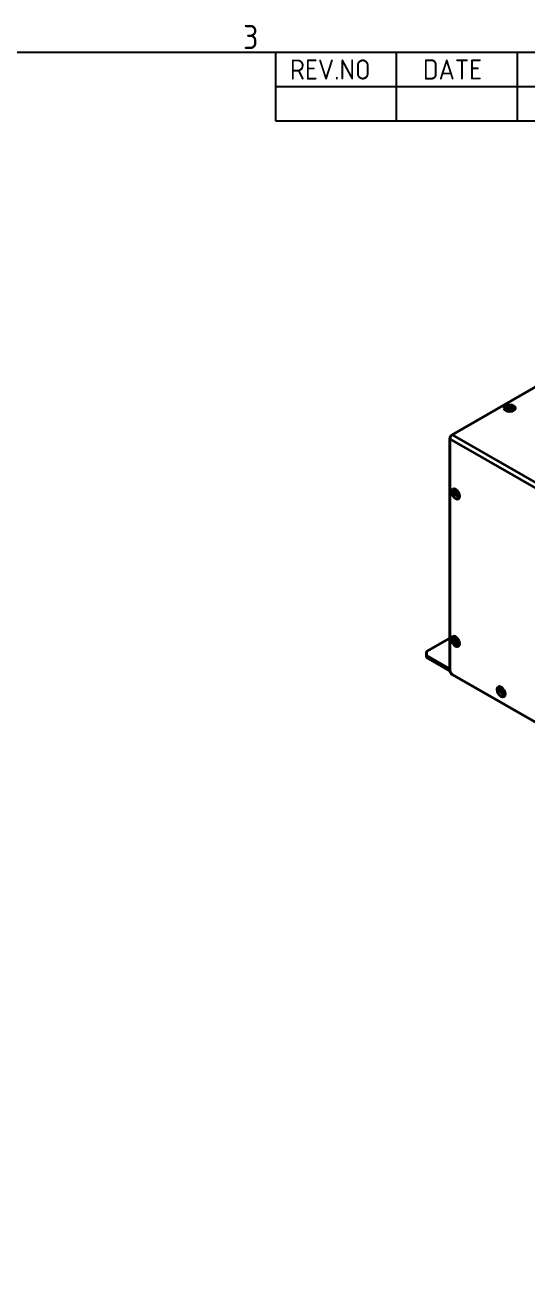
# Model space of a CAD drawing. Header units: millimetres. Extents: x 0 to 1682, y 0 to 1188.
# Drawn here: x 1275.7 to 1400.5, y 846.2 to 1154.8 of the extents above; entities that cross this region are included whole.
import ezdxf

# ---------------------------------------------------------------- set-up
doc = ezdxf.new("R2010")
doc.units = ezdxf.units.MM
doc.header["$LTSCALE"] = 2
doc.layers.get('0').update_dxf_attribs({"color": 3, "lineweight": 25})
for name, color, linetype, lineweight in [('가시적인 것(ISO)', 3, 'Continuous', 40), ('가시적인 좁은 것(ISO)', 3, 'Continuous', 35), ('경계(ISO)', 7, 'Continuous', 25), ('기호(ISO)', 5, 'Continuous', 25)]:
    doc.layers.add(name, color=color, linetype=linetype, lineweight=lineweight)
doc.styles.add('ISO Proportiona M2B', font='isocp.shx')
doc.styles.add('문자 텍스트_M2B', font='isocp.shx')

# ---------------------------------------------------------------- blocks, each defined once
blk = doc.blocks.new('경계 Default Border')
at = {"layer": '경계(ISO)', "flags": 128}
blk.add_lwpolyline([(20, 20), (20, 574), (821, 574), (821, 20), (20, 20)], dxfattribs=at)
at = {"layer": '경계(ISO)', "color": 2, "insert": (664.96, 574.37), "char_height": 3, "attachment_point": 7, "style": '문자 텍스트_M2B'}
blk.add_mtext('3', dxfattribs=at)

msp = doc.modelspace()

# ---------------------------------------------------------------- linework, layer by layer
at = {"layer": '가시적인 것(ISO)'}
for p, q in [((1451.18, 1092.8517), (1381.8835, 1052.9466)), ((1381.3178, 994.4115), (1381.3178, 1051.9668)), ((1375.5195, 999.0856), (1381.3178, 1002.4246)), ((1375.5195, 998.1083), (1375.5195, 999.0856)), ((1380.837, 995.0462), (1375.5195, 998.1083)), ((1375.5195, 997.5851), (1375.5195, 998.1083)), ((1375.5195, 997.5851), (1380.837, 994.5229)), ((1381.2895, 999.1676), (1381.3178, 999.1839)), ((1381.2895, 999.1676), (1381.2895, 995.3088)), ((1381.2895, 999.1676), (1381.3178, 999.1513)), ((1533.4872, 906.1289), (1381.8835, 993.4317))]:
    msp.add_line(p, q, dxfattribs=at)
for centre, major_axis, ratio in [((1396.1671, 1059.5431), (-1.4, 0), 0.5758617), ((1382.732, 1038.2351), (-0.6986, 1.2132), 0.57809312), ((1382.732, 1001.609), (-0.6986, 1.2132), 0.57809312), ((1394.0457, 989.1094), (-0.6986, 1.2132), 0.57809312)]:
    msp.add_ellipse(centre, major_axis=major_axis, ratio=ratio, dxfattribs=at)
for centre, major_axis, ratio, start_param, end_param in [((1396.1671, 1059.1344), (0.9, 0), 0.5758617, 5.75301712, 9.95494615), ((1396.1671, 1059.0526), (0.9, 0), 0.5758617, 0.07895387, 3.06263879), ((1396.1671, 1059.0526), (-0.6484, 0), 0.5758617, 2.3131449, 7.11163306), ((1381.8835, 1052.2925), (0.3992, 0.6933), 0.57809312, 0.78346445, 2.35426078), ((1383.0856, 1038.4387), (-0.4491, 0.7799), 0.57809312, 5.74428656, 9.96367671), ((1383.1563, 1038.4795), (-0.4491, 0.7799), 0.57809312, 0.07849652, 3.06309613), ((1383.1563, 1038.4795), (0.3236, -0.5619), 0.57809312, 2.2953678, 7.12941016), ((1383.0856, 1001.8126), (-0.4491, 0.7799), 0.57809312, 5.74428656, 9.96367671), ((1383.1563, 1001.8533), (-0.4491, 0.7799), 0.57809312, 0.07849652, 3.06309613), ((1383.1563, 1001.8533), (0.3236, -0.5619), 0.57809312, 2.2953678, 7.12941016), ((1380.837, 995.5694), (0.3194, -0.5546), 0.57809312, 5.49972085, 7.07051718), ((1380.837, 995.5694), (0.6388, -1.1092), 0.57809312, 5.49972085, 6.05982229), ((1381.8835, 994.0857), (-0.3992, 0.6933), 0.57809312, 0.78733187, 2.3581282), ((1394.3993, 989.313), (-0.4491, 0.7799), 0.57809312, 5.74428656, 9.96367671), ((1394.47, 989.3538), (-0.4491, 0.7799), 0.57809312, 0.07849652, 3.06309613), ((1394.47, 989.3538), (0.4192, -0.7279), 0.57809312, 2.77734312, 6.64743484), ((1394.8943, 989.5981), (0.4192, -0.7279), 0.57809312, 3.74491006, 5.6798679), ((1394.8943, 989.5981), (-0.3236, 0.5619), 0.57809312, 0.65002049, 2.49157217)]:
    msp.add_ellipse(centre, major_axis=major_axis, ratio=ratio, start_param=start_param, end_param=end_param, dxfattribs=at)
at = {"layer": '가시적인 좁은 것(ISO)'}
for p, q in [((1381.8835, 1052.9466), (1534.6186, 964.9923)), ((1534.0529, 964.0125), (1381.3178, 1051.9668)), ((1380.837, 995.0462), (1381.2895, 995.3068)), ((1380.837, 994.5229), (1380.837, 995.0462)), ((1381.2895, 995.3088), (1381.3178, 995.2925))]:
    msp.add_line(p, q, dxfattribs=at)
at = {"layer": '기호(ISO)'}
for p, q in [((1338, 1148), (1642, 1148)), ((1338, 1148), (1338, 1139.44)), ((1368, 1148), (1368, 1139.44)), ((1398, 1148), (1398, 1139.44)), ((1338, 1139.44), (1642, 1139.44)), ((1338, 1139.44), (1338, 1130.88)), ((1368, 1139.44), (1368, 1130.88)), ((1398, 1139.44), (1398, 1130.88)), ((1338, 1130.88), (1642, 1130.88))]:
    msp.add_line(p, q, dxfattribs=at)

# ---------------------------------------------------------------- block references
at = {"xscale": 2, "yscale": 2, "zscale": 2}
msp.add_blockref('경계 Default Border', (0, 0), dxfattribs=at)

# ---------------------------------------------------------------- texts
at = {"layer": '기호(ISO)', "color": 2, "char_height": 5, "attachment_point": 7, "style": 'ISO Proportiona M2B'}
for s, insert in [('REV.NO', (1341.5742, 1141.1664)), ('DATE', (1374.6284, 1141.1664))]:
    msp.add_mtext(s, dxfattribs=dict(at, insert=insert))

doc.saveas('drawing.dxf')
